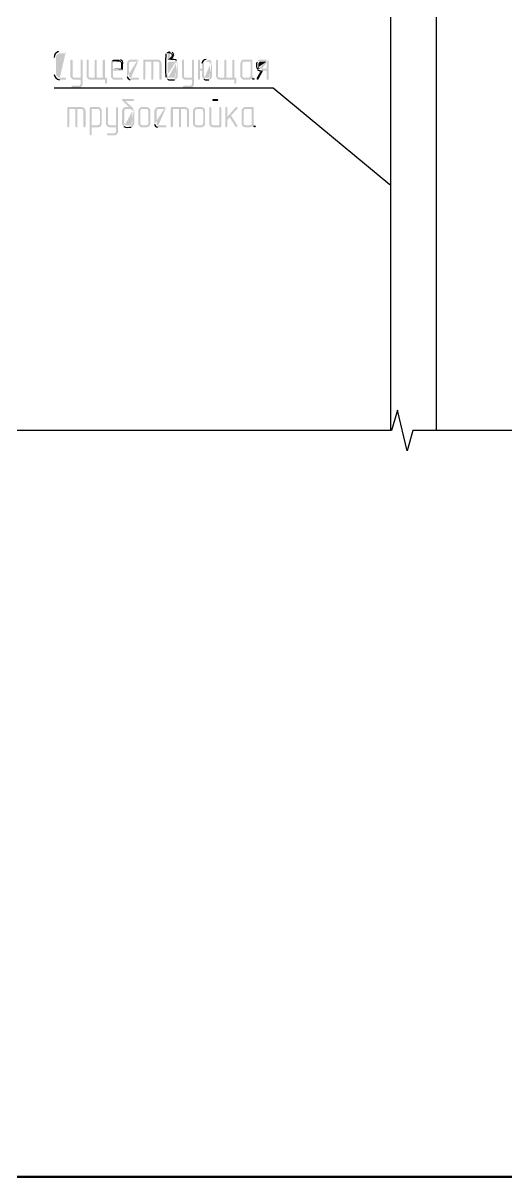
# Model space of a CAD drawing. Header units: millimetres. Extents: x -211 to 10565, y -2293 to 2244.
# Drawn here: x 4902.7 to 4962.1, y -767.1 to -625.3 of the extents above; entities that cross this region are included whole.
import ezdxf

# ---------------------------------------------------------------- set-up
doc = ezdxf.new("R2010")
doc.units = ezdxf.units.MM
doc.layers.add('PDF _Геометрия', color=7, linetype='Continuous')
doc.layers.add('PDF _Сплошная заливка', color=7, linetype='Continuous')

msp = doc.modelspace()

# ---------------------------------------------------------------- hatches: boundary and pattern name
at = {"layer": 'PDF _Сплошная заливка', "transparency": 33554559}
h = msp.add_hatch(color=256, dxfattribs=at)
h.paths.add_polyline_path([(4907.9, -628.77), (4907.29, -628.77), (4907.18, -628.79), (4907.1, -628.79)], flags=0)
h.paths.add_polyline_path([(4906.55, -629.53), (4906.55, -631.61)], flags=0)
h.paths.add_polyline_path([(4907.2, -632.26), (4907.92, -632.26), (4908.01, -632.22), (4908.03, -632.14), (4907.99, -632.05), (4907.9, -632.01), (4907.2, -632.01), (4907.1, -631.99), (4906.93, -631.86), (4906.88, -631.8), (4906.82, -631.71), (4906.8, -631.61), (4906.8, -629.43), (4906.82, -629.32), (4906.86, -629.24), (4906.93, -629.17), (4907.01, -629.11), (4907.18, -629.03), (4907.92, -629.03), (4908.01, -628.98), (4908.03, -628.9), (4907.99, -628.81)], flags=0)
for points in [[(4908.68, -629.77), (4908.6, -629.81), (4908.56, -629.89), (4908.56, -631.86), (4908.58, -631.95), (4908.64, -632.03), (4909.04, -632.01), (4908.96, -631.99), (4908.87, -631.95), (4908.81, -631.86), (4908.81, -629.89), (4908.77, -629.81)], [(4909.91, -629.77), (4909.83, -629.81), (4909.8, -629.89), (4909.8, -632.01), (4909.04, -632.01), (4908.64, -632.03), (4908.7, -632.11), (4908.77, -632.18), (4908.85, -632.22), (4908.96, -632.26), (4909.8, -632.26), (4909.8, -632.75), (4909.78, -632.86), (4909.72, -632.94), (4909.66, -632.98), (4909.55, -633), (4908.79, -633), (4908.7, -633.05), (4908.68, -633.13), (4908.7, -633.22), (4908.81, -633.26), (4909.66, -633.26), (4909.74, -633.22), (4909.83, -633.17), (4909.91, -633.11), (4909.95, -633.05), (4910.02, -632.96), (4910.04, -632.86), (4910.04, -629.89), (4910, -629.81)], [(4910.67, -629.77), (4910.59, -629.81), (4910.55, -629.89), (4910.55, -631.86), (4910.57, -631.95), (4910.63, -632.05), (4910.69, -632.11), (4910.76, -632.18), (4910.84, -632.22), (4910.95, -632.26), (4912.79, -632.26), (4912.79, -632.64), (4912.83, -632.73), (4912.92, -632.75), (4913, -632.73), (4913.04, -632.64), (4913.04, -632.11), (4913, -632.03), (4912.92, -632.01), (4911.03, -632.01), (4910.95, -631.99), (4910.86, -631.95), (4910.8, -631.86), (4910.8, -629.89), (4910.76, -629.81)], [(4911.67, -629.77), (4911.58, -629.81), (4911.54, -629.89), (4911.54, -632.01), (4911.03, -632.01), (4911.79, -632.01), (4911.79, -629.89), (4911.75, -629.81)], [(4912.66, -629.77), (4912.58, -629.81), (4912.53, -629.89), (4912.53, -632.01), (4911.79, -632.01), (4912.79, -632.01), (4912.79, -629.89), (4912.75, -629.81)], [(4919.24, -629.77), (4917.61, -629.77), (4917.53, -629.81), (4917.51, -629.89), (4917.51, -632.14), (4917.55, -632.24), (4917.63, -632.26), (4917.72, -632.24), (4917.72, -632.22), (4917.76, -632.14), (4917.76, -630.02), (4919.24, -630.02), (4919.67, -630), (4919.6, -629.91), (4919.52, -629.85), (4919.43, -629.81), (4919.35, -629.79)], [(4922.37, -629.77), (4922.29, -629.81), (4922.25, -629.89), (4922.25, -631.86), (4922.27, -631.95), (4922.33, -632.03), (4922.73, -632.01), (4922.65, -631.99), (4922.56, -631.95), (4922.5, -631.86), (4922.5, -629.89), (4922.46, -629.81)], [(4923.6, -629.77), (4923.52, -629.81), (4923.5, -629.89), (4923.5, -632.01), (4922.73, -632.01), (4922.33, -632.03), (4922.4, -632.11), (4922.46, -632.18), (4922.54, -632.22), (4922.65, -632.26), (4923.5, -632.26), (4923.5, -632.75), (4923.47, -632.86), (4923.41, -632.94), (4923.35, -632.98), (4923.24, -633), (4922.48, -633), (4922.4, -633.05), (4922.37, -633.13), (4922.4, -633.22), (4922.5, -633.26), (4923.35, -633.26), (4923.43, -633.22), (4923.52, -633.17), (4923.6, -633.11), (4923.64, -633.05), (4923.71, -632.96), (4923.73, -632.86), (4923.73, -629.89), (4923.69, -629.81)], [(4924.36, -629.77), (4924.28, -629.81), (4924.24, -629.89), (4924.24, -632.14), (4924.28, -632.24), (4924.36, -632.26), (4924.45, -632.24), (4924.45, -632.22), (4924.49, -632.14), (4924.49, -631.14), (4924.72, -631.14), (4924.49, -630.89), (4924.49, -629.89), (4924.45, -629.81)], [(4926.59, -629.77), (4926.5, -629.81), (4926.46, -629.89), (4926.46, -631.86), (4926.48, -631.95), (4926.54, -632.05), (4926.61, -632.11), (4926.67, -632.18), (4926.75, -632.22), (4926.86, -632.26), (4928.7, -632.26), (4928.7, -632.64), (4928.74, -632.73), (4928.83, -632.75), (4928.91, -632.73), (4928.95, -632.64), (4928.95, -632.11), (4928.91, -632.03), (4928.83, -632.01), (4926.94, -632.01), (4926.86, -631.99), (4926.78, -631.95), (4926.71, -631.86), (4926.71, -629.89), (4926.67, -629.81)], [(4927.58, -629.77), (4927.49, -629.81), (4927.45, -629.89), (4927.45, -632.01), (4926.94, -632.01), (4927.71, -632.01), (4927.71, -629.89), (4927.66, -629.81)], [(4928.57, -629.77), (4928.49, -629.81), (4928.45, -629.89), (4928.45, -632.01), (4927.71, -632.01), (4928.7, -632.01), (4928.7, -629.89), (4928.66, -629.81)], [(4930.8, -629.77), (4929.93, -629.77), (4929.82, -629.79), (4929.74, -629.81), (4929.65, -629.85), (4929.57, -629.94), (4929.53, -630), (4930.69, -630.02), (4930.69, -631.76), (4930.67, -631.86), (4930.61, -631.95), (4930.52, -631.99), (4930.44, -632.01), (4929.93, -632.01), (4931.09, -632.03), (4931.05, -631.99), (4930.97, -631.92), (4930.94, -631.86), (4930.92, -631.76), (4930.92, -629.87), (4930.9, -629.81)], [(4913.61, -630), (4913.53, -630.17), (4913.53, -631.86), (4913.55, -631.95), (4913.61, -632.05), (4913.74, -632.18), (4913.83, -632.22), (4913.91, -632.26), (4914.9, -632.26), (4914.99, -632.22), (4915.01, -632.14), (4914.97, -632.05), (4914.88, -632.01), (4914.02, -632.01), (4913.93, -631.99), (4913.85, -631.95), (4913.78, -631.86), (4913.78, -631.14), (4914.93, -631.14), (4914.99, -631.1), (4915.01, -631.01), (4913.78, -630.89), (4913.78, -630.17), (4913.85, -630.1), (4913.93, -630.04), (4914.02, -630.02), (4914.52, -630.02)], [(4918.76, -630.02), (4918.5, -630.02), (4918.5, -632.14), (4918.54, -632.24), (4918.63, -632.26), (4918.71, -632.24), (4918.71, -632.22), (4918.76, -632.14)], [(4919.67, -630), (4919.24, -630.02), (4919.35, -630.04), (4919.48, -630.17), (4919.5, -630.27), (4919.5, -632.14), (4919.54, -632.24), (4919.62, -632.26), (4919.71, -632.24), (4919.71, -632.22), (4919.75, -632.14), (4919.75, -630.27), (4919.73, -630.17), (4919.71, -630.08)], [(4929.53, -630), (4929.44, -630.17), (4929.44, -631.86), (4929.46, -631.95), (4929.53, -632.05), (4929.65, -632.18), (4929.74, -632.22), (4929.82, -632.26), (4930.46, -632.26), (4930.56, -632.24), (4930.65, -632.22), (4930.73, -632.16), (4930.8, -632.09), (4931.18, -632.07), (4931.09, -632.03), (4929.93, -632.01), (4929.84, -631.99), (4929.76, -631.95), (4929.7, -631.86), (4929.7, -630.17), (4929.76, -630.1), (4929.84, -630.04), (4929.93, -630.02), (4930.69, -630.02)], [(4931.96, -631.14), (4931.43, -632.07), (4931.43, -632.14), (4931.45, -632.22), (4931.56, -632.26), (4931.62, -632.24), (4931.66, -632.2), (4932.23, -631.14), (4932.66, -631.14)], [(4931.18, -632.07), (4930.8, -632.09), (4930.9, -632.2), (4931.03, -632.26), (4931.07, -632.26), (4931.16, -632.24), (4931.2, -632.14)], [(4916.26, -634.61), (4915.01, -634.61), (4914.93, -634.65), (4914.88, -634.72), (4914.9, -634.78), (4915.73, -635.61), (4915.39, -635.61), (4915.31, -635.63), (4915.2, -635.65), (4915.12, -635.69), (4915.05, -635.75), (4914.99, -635.84), (4914.9, -636.01), (4914.9, -637.7), (4914.93, -637.79), (4914.99, -637.87), (4915.39, -637.85), (4915.31, -637.83), (4915.22, -637.79), (4915.16, -637.7), (4915.16, -636.01), (4915.22, -635.94), (4915.31, -635.88), (4915.39, -635.86), (4915.9, -635.86), (4916.32, -635.84), (4916.26, -635.78), (4916.26, -635.75), (4916.24, -635.75), (4915.33, -634.87), (4916.28, -634.87), (4916.36, -634.82), (4916.39, -634.74), (4916.34, -634.65)], [(4926.61, -634.61), (4926.1, -634.61), (4926.01, -634.65), (4925.99, -634.74), (4926.01, -634.82), (4926.1, -634.87), (4926.61, -634.87), (4926.69, -634.82), (4926.73, -634.74), (4926.69, -634.65)], [(4909.91, -635.61), (4908.28, -635.61), (4908.2, -635.65), (4908.18, -635.73), (4908.18, -637.98), (4908.22, -638.08), (4908.3, -638.1), (4908.39, -638.08), (4908.39, -638.06), (4908.43, -637.98), (4908.43, -635.86), (4909.91, -635.86), (4910.33, -635.84), (4910.27, -635.75), (4910.19, -635.69), (4910.1, -635.65), (4910.02, -635.63)], [(4909.42, -635.86), (4909.17, -635.86), (4909.17, -637.98), (4909.21, -638.08), (4909.3, -638.1), (4909.38, -638.08), (4909.38, -638.06), (4909.42, -637.98)], [(4910.33, -635.84), (4909.91, -635.86), (4910.02, -635.88), (4910.14, -636.01), (4910.16, -636.11), (4910.16, -637.98), (4910.21, -638.08), (4910.29, -638.1), (4910.38, -638.08), (4910.38, -638.06), (4910.42, -637.98), (4910.42, -636.11), (4910.4, -636.01), (4910.38, -635.92)], [(4911.92, -635.61), (4911.03, -635.61), (4910.95, -635.65), (4910.93, -635.73), (4910.93, -638.97), (4910.97, -639.06), (4911.05, -639.1), (4911.14, -639.06), (4911.18, -638.97), (4911.18, -638.1), (4912.03, -638.1), (4912.2, -638.02), (4912.28, -637.96), (4912.32, -637.89), (4911.18, -637.85), (4911.18, -635.86), (4911.92, -635.86), (4912.32, -635.84), (4912.26, -635.75), (4912.2, -635.69), (4912.11, -635.65), (4912.03, -635.63)], [(4912.32, -635.84), (4911.92, -635.86), (4912.01, -635.88), (4912.09, -635.94), (4912.15, -636.01), (4912.17, -636.11), (4912.17, -637.6), (4912.15, -637.7), (4912.09, -637.79), (4912.01, -637.83), (4911.92, -637.85), (4911.18, -637.85), (4912.32, -637.89), (4912.39, -637.81), (4912.41, -637.7), (4912.41, -636.01), (4912.39, -635.92)], [(4913.04, -635.61), (4912.96, -635.65), (4912.92, -635.73), (4912.92, -637.7), (4912.94, -637.79), (4913, -637.87), (4913.4, -637.85), (4913.32, -637.83), (4913.23, -637.79), (4913.17, -637.7), (4913.17, -635.73), (4913.13, -635.65)], [(4914.27, -635.61), (4914.19, -635.65), (4914.16, -635.73), (4914.16, -637.85), (4913.4, -637.85), (4913, -637.87), (4913.06, -637.96), (4913.13, -638.02), (4913.21, -638.06), (4913.32, -638.1), (4914.16, -638.1), (4914.16, -638.59), (4914.14, -638.7), (4914.08, -638.78), (4914.02, -638.82), (4913.91, -638.84), (4913.15, -638.84), (4913.06, -638.89), (4913.04, -638.97), (4913.06, -639.06), (4913.17, -639.1), (4914.02, -639.1), (4914.19, -639.01), (4914.27, -638.95), (4914.31, -638.89), (4914.38, -638.8), (4914.4, -638.7), (4914.4, -635.73), (4914.35, -635.65)], [(4916.98, -635.84), (4916.89, -636.01), (4916.89, -637.7), (4916.91, -637.79), (4916.98, -637.89), (4917.38, -637.85), (4917.3, -637.83), (4917.21, -637.79), (4917.15, -637.7), (4917.15, -636.01), (4917.21, -635.94), (4917.3, -635.88), (4917.38, -635.86), (4917.89, -635.86)], [(4917.89, -635.61), (4917.38, -635.61), (4917.27, -635.63), (4917.19, -635.65), (4917.11, -635.69), (4917.02, -635.78), (4916.98, -635.84), (4917.89, -635.86), (4917.97, -635.88), (4918.06, -635.94), (4918.12, -636.01), (4918.14, -636.11), (4918.14, -637.6), (4918.12, -637.7), (4918.06, -637.79), (4917.97, -637.83), (4917.89, -637.85), (4917.38, -637.85), (4916.98, -637.89), (4917.11, -638.02), (4917.27, -638.1), (4917.97, -638.1), (4918.08, -638.06), (4918.16, -638.02), (4918.25, -637.96), (4918.29, -637.89), (4918.35, -637.81), (4918.37, -637.7), (4918.37, -636.01), (4918.35, -635.92), (4918.31, -635.84), (4918.25, -635.75), (4918.16, -635.69), (4918.08, -635.65), (4917.99, -635.63)], [(4922.63, -635.61), (4921, -635.61), (4920.91, -635.65), (4920.89, -635.73), (4920.89, -637.98), (4920.94, -638.08), (4921.02, -638.1), (4921.1, -638.08), (4921.1, -638.06), (4921.15, -637.98), (4921.15, -635.86), (4922.63, -635.86), (4923.05, -635.84), (4922.99, -635.75), (4922.9, -635.69), (4922.82, -635.65), (4922.73, -635.63)], [(4922.14, -635.86), (4921.89, -635.86), (4921.89, -637.98), (4921.93, -638.08), (4922.01, -638.1), (4922.1, -638.08), (4922.1, -638.06), (4922.14, -637.98)], [(4923.05, -635.84), (4922.63, -635.86), (4922.73, -635.88), (4922.86, -636.01), (4922.88, -636.11), (4922.88, -637.98), (4922.92, -638.08), (4923.01, -638.1), (4923.09, -638.08), (4923.09, -638.06), (4923.14, -637.98), (4923.14, -636.11), (4923.11, -636.01), (4923.09, -635.92)], [(4923.71, -635.84), (4923.62, -636.01), (4923.62, -637.7), (4923.64, -637.79), (4923.71, -637.89), (4924.11, -637.85), (4924.02, -637.83), (4923.94, -637.79), (4923.88, -637.7), (4923.88, -636.01), (4923.94, -635.94), (4924.02, -635.88), (4924.11, -635.86), (4924.62, -635.86)], [(4924.62, -635.61), (4924.11, -635.61), (4924, -635.63), (4923.92, -635.65), (4923.83, -635.69), (4923.75, -635.78), (4923.71, -635.84), (4924.62, -635.86), (4924.7, -635.88), (4924.79, -635.94), (4924.85, -636.01), (4924.87, -636.11), (4924.87, -637.6), (4924.85, -637.7), (4924.79, -637.79), (4924.7, -637.83), (4924.62, -637.85), (4924.11, -637.85), (4923.71, -637.89), (4923.83, -638.02), (4923.92, -638.06), (4924, -638.1), (4924.7, -638.1), (4924.81, -638.06), (4924.89, -638.02), (4924.98, -637.96), (4925.02, -637.89), (4925.08, -637.81), (4925.1, -637.7), (4925.1, -636.01), (4925.08, -635.92), (4925.04, -635.84), (4924.98, -635.75), (4924.89, -635.69), (4924.81, -635.65), (4924.72, -635.63)], [(4925.74, -635.61), (4925.65, -635.65), (4925.61, -635.73), (4925.61, -637.7), (4925.63, -637.79), (4925.7, -637.87), (4926.1, -637.85), (4926.01, -637.83), (4925.93, -637.79), (4925.87, -637.7), (4925.87, -635.73), (4925.82, -635.65)], [(4926.97, -635.61), (4926.88, -635.65), (4926.86, -635.73), (4926.86, -637.85), (4926.1, -637.85), (4925.7, -637.87), (4925.76, -637.96), (4925.82, -638.02), (4925.91, -638.06), (4926.01, -638.1), (4927.01, -638.1), (4927.07, -638.06), (4927.09, -637.98), (4927.09, -635.73), (4927.05, -635.65)], [(4927.73, -635.61), (4927.64, -635.65), (4927.6, -635.73), (4927.6, -638), (4927.64, -638.08), (4927.73, -638.1), (4927.81, -638.08), (4927.81, -638.06), (4927.85, -637.98), (4927.85, -637.17), (4928.11, -636.88), (4927.85, -636.79), (4927.85, -635.73), (4927.81, -635.65)], [(4928.98, -635.61), (4928.95, -635.61), (4928.87, -635.65), (4927.85, -636.79), (4928.11, -636.88), (4928.87, -638.04), (4928.91, -638.08), (4928.95, -638.1), (4929.06, -638.06), (4929.08, -637.98), (4929.08, -637.91), (4928.3, -636.66), (4929.06, -635.82), (4929.1, -635.73), (4929.06, -635.65)], [(4929.67, -635.84), (4929.59, -636.01), (4929.59, -637.7), (4929.61, -637.79), (4929.67, -637.89), (4929.8, -638.02), (4929.97, -638.1), (4930.61, -638.1), (4930.71, -638.08), (4930.8, -638.06), (4930.88, -638), (4930.94, -637.93), (4931.32, -637.91), (4931.24, -637.87), (4930.08, -637.85), (4929.99, -637.83), (4929.91, -637.79), (4929.84, -637.7), (4929.84, -636.01), (4929.91, -635.94), (4929.99, -635.88), (4930.08, -635.86), (4930.84, -635.86)], [(4930.94, -635.61), (4930.08, -635.61), (4929.97, -635.63), (4929.89, -635.65), (4929.8, -635.69), (4929.72, -635.78), (4929.67, -635.84), (4930.84, -635.86), (4930.84, -637.6), (4930.82, -637.7), (4930.75, -637.79), (4930.67, -637.83), (4930.58, -637.85), (4930.08, -637.85), (4931.24, -637.87), (4931.2, -637.83), (4931.11, -637.76), (4931.09, -637.7), (4931.07, -637.6), (4931.07, -635.71), (4931.05, -635.65)], [(4931.32, -637.91), (4930.94, -637.93), (4931.05, -638.04), (4931.18, -638.1), (4931.22, -638.1), (4931.3, -638.08), (4931.35, -637.98)]]:
    msp.add_hatch(color=256, dxfattribs=at).paths.add_polyline_path(points)
h = msp.add_hatch(color=256, dxfattribs=at)
h.paths.add_polyline_path([(4914.52, -629.77), (4914.02, -629.77), (4913.91, -629.79), (4913.83, -629.81), (4913.74, -629.85), (4913.66, -629.94), (4913.61, -630), (4914.52, -630.02), (4914.61, -630.04), (4914.69, -630.1), (4914.76, -630.17), (4914.78, -630.27), (4914.78, -630.89), (4913.78, -630.89), (4915.01, -631.01), (4915.01, -630.27)], flags=0)
h.paths.add_polyline_path([(4914.71, -629.81), (4914.63, -629.79)], flags=0)
h = msp.add_hatch(color=256, dxfattribs=at)
h.paths.add_polyline_path([(4916.87, -629.77), (4916, -629.77), (4915.9, -629.79), (4915.81, -629.81), (4915.73, -629.85), (4915.65, -629.94), (4915.6, -630), (4915.52, -630.17), (4915.52, -631.86)], flags=0)
h.paths.add_polyline_path([(4915.9, -632.26), (4916.89, -632.26), (4916.98, -632.22), (4917, -632.14), (4916.96, -632.05), (4916.87, -632.01), (4916, -632.01), (4915.92, -631.99), (4915.84, -631.95), (4915.77, -631.86), (4915.77, -630.17), (4915.84, -630.1), (4915.92, -630.04), (4916, -630.02), (4916.89, -630.02), (4916.98, -629.98), (4917, -629.89), (4916.96, -629.81)], flags=0)
h = msp.add_hatch(color=256, dxfattribs=at)
h.paths.add_polyline_path([(4920.34, -628.98), (4920.28, -629.07)], flags=0)
h.paths.add_polyline_path([(4920.28, -631.95), (4920.34, -632.03), (4920.74, -632.01), (4920.66, -631.99), (4920.58, -631.95), (4920.51, -631.86), (4920.51, -630.17), (4920.58, -630.1), (4920.66, -630.04), (4920.74, -630.02), (4921.25, -630.02), (4921.68, -630), (4921.61, -629.91)], flags=0)
h.paths.add_polyline_path([(4920.91, -629.77), (4920.51, -629.77), (4920.51, -629.17), (4920.58, -629.09), (4920.66, -629.05), (4920.74, -629.03)], flags=0)
h = msp.add_hatch(color=256, dxfattribs=at)
h.paths.add_polyline_path([(4920.74, -628.77), (4920.68, -628.77), (4920.58, -628.81), (4920.49, -628.84), (4920.41, -628.9), (4920.39, -628.92), (4920.34, -628.98), (4920.74, -629.03), (4920.85, -629.05), (4920.94, -629.09), (4920.98, -629.17), (4921, -629.28), (4920.98, -629.36), (4920.94, -629.43), (4920.77, -629.6), (4920.51, -629.77), (4920.91, -629.77), (4921.02, -629.68), (4921.08, -629.64), (4921.13, -629.58), (4921.19, -629.51), (4921.23, -629.43), (4921.25, -629.36), (4921.25, -629.26)], flags=0)
h.paths.add_polyline_path([(4921.04, -628.86), (4920.96, -628.81), (4920.85, -628.79)], flags=0)
h = msp.add_hatch(color=256, dxfattribs=at)
h.paths.add_polyline_path([(4925.48, -629.77), (4925.23, -629.77)], flags=0)
h.paths.add_polyline_path([(4924.72, -630.27), (4924.72, -630.89), (4924.49, -630.89), (4924.72, -631.14), (4924.72, -631.76), (4924.74, -631.86), (4924.77, -631.95), (4924.81, -632.05), (4925.23, -632.01), (4925.12, -631.99), (4925.04, -631.95), (4925, -631.86), (4924.98, -631.76), (4924.98, -630.27), (4925, -630.17), (4925.04, -630.1), (4925.12, -630.04), (4925.23, -630.02), (4925.48, -630.02), (4925.89, -630), (4925.82, -629.91), (4925.76, -629.85), (4925.68, -629.81), (4925.57, -629.79)], flags=0)
h = msp.add_hatch(color=256, dxfattribs=at)
h.paths.add_polyline_path([(4932.79, -629.77), (4931.92, -629.77), (4931.81, -629.79), (4931.73, -629.81), (4931.64, -629.85), (4931.56, -629.94), (4931.52, -630), (4932.66, -630.02), (4932.66, -630.89), (4931.92, -630.89), (4931.49, -630.93), (4931.56, -630.99)], flags=0)
h.paths.add_polyline_path([(4931.96, -631.14), (4932.66, -631.14), (4932.66, -632.16), (4932.7, -632.24), (4932.79, -632.26), (4932.89, -632.24), (4932.89, -632.22), (4932.91, -632.14), (4932.91, -629.87), (4932.87, -629.81)], flags=0)
h = msp.add_hatch(color=256, dxfattribs=at)
h.paths.add_polyline_path([(4921.68, -630), (4921.25, -630.02), (4921.34, -630.04), (4921.42, -630.1), (4921.49, -630.17), (4921.51, -630.27), (4921.51, -631.76), (4921.49, -631.86), (4921.42, -631.95), (4921.34, -631.99), (4921.25, -632.01), (4920.74, -632.01), (4920.34, -632.03), (4920.41, -632.11), (4920.47, -632.18)], flags=0)
h.paths.add_polyline_path([(4921.36, -632.26), (4921.53, -632.18), (4921.61, -632.11), (4921.65, -632.05), (4921.72, -631.97), (4921.74, -631.86), (4921.74, -630.17), (4921.72, -630.08)], flags=0)
h = msp.add_hatch(color=256, dxfattribs=at)
h.paths.add_polyline_path([(4925.89, -630), (4925.48, -630.02), (4925.57, -630.04), (4925.65, -630.1), (4925.7, -630.17), (4925.72, -630.27), (4925.72, -631.86), (4925.65, -631.95), (4925.57, -631.99), (4925.48, -632.01), (4925.23, -632.01), (4924.81, -632.05), (4924.87, -632.11), (4924.96, -632.18)], flags=0)
h.paths.add_polyline_path([(4925.57, -632.26), (4925.68, -632.22), (4925.76, -632.18), (4925.89, -632.05), (4925.93, -631.97), (4925.97, -631.86), (4925.97, -630.17), (4925.93, -630.08)], flags=0)
h = msp.add_hatch(color=256, dxfattribs=at)
h.paths.add_polyline_path([(4931.52, -630), (4931.45, -630.08)], flags=0)
h.paths.add_polyline_path([(4931.45, -630.85), (4931.49, -630.93), (4931.92, -630.89), (4931.83, -630.87), (4931.75, -630.82), (4931.68, -630.74), (4931.66, -630.65), (4931.66, -630.27), (4931.68, -630.17), (4931.75, -630.1), (4931.83, -630.04), (4931.92, -630.02), (4932.66, -630.02)], flags=0)
h = msp.add_hatch(color=256, dxfattribs=at)
h.paths.add_polyline_path([(4916.32, -635.84), (4915.9, -635.86), (4915.98, -635.88), (4916.07, -635.94), (4916.13, -636.01), (4916.15, -636.11), (4916.15, -637.6), (4916.13, -637.7), (4916.07, -637.79), (4915.98, -637.83), (4915.9, -637.85), (4915.39, -637.85), (4914.99, -637.87), (4915.05, -637.96), (4915.12, -638.02)], flags=0)
h.paths.add_polyline_path([(4916, -638.1), (4916.17, -638.02), (4916.26, -637.96), (4916.3, -637.89), (4916.36, -637.81), (4916.39, -637.7), (4916.39, -636.03), (4916.36, -635.92)], flags=0)
h = msp.add_hatch(color=256, dxfattribs=at)
h.paths.add_polyline_path([(4920.24, -635.61), (4919.37, -635.61), (4919.26, -635.63), (4919.18, -635.65), (4919.09, -635.69), (4919.01, -635.78), (4918.97, -635.84), (4918.88, -636.01), (4918.88, -637.7)], flags=0)
h.paths.add_polyline_path([(4919.26, -638.1), (4920.26, -638.1), (4920.34, -638.06), (4920.36, -637.98), (4920.32, -637.89), (4920.24, -637.85), (4919.37, -637.85), (4919.28, -637.83), (4919.2, -637.79), (4919.14, -637.7), (4919.14, -636.01), (4919.2, -635.94), (4919.28, -635.88), (4919.37, -635.86), (4920.26, -635.86), (4920.34, -635.82), (4920.36, -635.73), (4920.32, -635.65)], flags=0)

# ---------------------------------------------------------------- linework, layer by layer
at = {"layer": 'PDF _Геометрия', "lineweight": 50}
msp.add_lwpolyline([(4753.49, -767.14), (4753.49, -480.23), (5148.56, -480.23), (5148.56, -767.14)], close=True, dxfattribs=at)
at = {"layer": 'PDF _Геометрия', "lineweight": 25}
for points in [[(5087.68, -603.44), (5087.68, -675.37), (4950.64, -675.37), (4949.95, -677.86), (4948.74, -672.87), (4948, -675.37), (4811.03, -675.37), (4811.03, -603.06), (4808.53, -602.32), (4813.52, -601.09), (4811.03, -600.42), (4811.03, -528.83), (4948.06, -528.83)], [(4947.94, -675.37), (4947.94, -618.19)], [(4953.52, -618.19), (4953.52, -675.37), (4950.64, -675.37)], [(4947.81, -645.17), (4933.48, -633.28), (4906.55, -633.28)]]:
    msp.add_lwpolyline(points, dxfattribs=at)
for points in [[(4907.1, -628.79), (4906.79, -628.9), (4906.52, -629.19), (4906.55, -629.53)], [(4915.01, -630.27), (4915.04, -630.07), (4914.9, -629.87), (4914.71, -629.81)], [(4920.28, -629.07), (4920.24, -629.73), (4920.22, -631.43), (4920.28, -631.95)], [(4921.61, -629.91), (4921.43, -629.74), (4921.14, -629.75), (4920.91, -629.77)], [(4921.25, -629.26), (4921.2, -628.98), (4921.24, -629.06), (4921.04, -628.86)], [(4925.23, -629.77), (4924.94, -629.78), (4924.74, -629.99), (4924.72, -630.27)], [(4931.45, -630.08), (4931.41, -630.25), (4931.41, -630.67), (4931.45, -630.85)], [(4931.56, -630.99), (4931.69, -631.09), (4931.79, -631.17), (4931.96, -631.14)], [(4906.55, -631.61), (4906.58, -631.94), (4906.88, -632.2), (4907.2, -632.26)], [(4915.52, -631.86), (4915.55, -632.06), (4915.73, -632.19), (4915.9, -632.26)], [(4920.47, -632.18), (4920.7, -632.34), (4921.09, -632.25), (4921.36, -632.26)], [(4924.96, -632.18), (4925.2, -632.33), (4925.23, -632.24), (4925.57, -632.26)], [(4915.12, -638.02), (4915.34, -638.18), (4915.73, -638.09), (4916, -638.1)], [(4918.88, -637.7), (4918.91, -637.9), (4919.09, -638.03), (4919.26, -638.1)]]:
    msp.add_open_spline(points, degree=3, dxfattribs=at)
at = {"layer": 'PDF _Сплошная заливка', "lineweight": 25, "transparency": 33554559}
msp.add_solid([(4947.83, -645.13), (4947.94, -645.28), (4947.79, -645.19)], dxfattribs=at)

doc.saveas('drawing.dxf')
